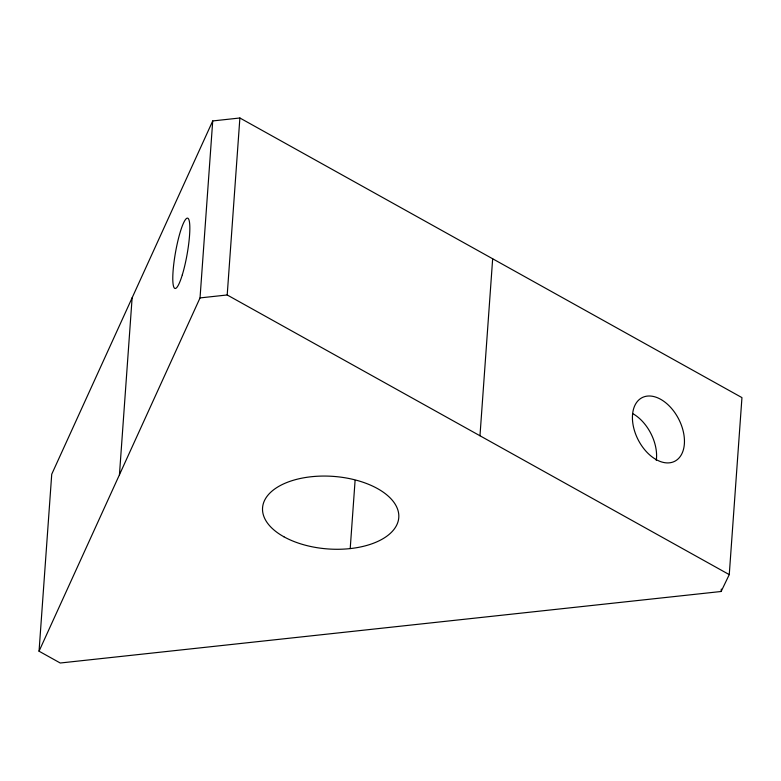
<?xml version="1.0" encoding="UTF-8"?>
<svg xmlns="http://www.w3.org/2000/svg" width="781" height="781" viewBox="0 0 781 781"><rect width="100%" height="100%" fill="white"/><g stroke="black" fill="none" stroke-linecap="round" stroke-linejoin="round"><path stroke-width="1.17" d="M39.05 651.208L51.731 474.223L212.725 120.938L239.884 117.99L741.95 397.607L729.259 574.611L721.136 591.49L60.244 663.01L39.05 651.208L200.034 297.912L212.725 120.938M119.444 474.78L132.126 297.786M729.259 574.611L227.203 294.974L239.884 117.99M350.21 548.584L355.091 480.461M479.973 435.759L492.665 258.765M721.136 591.49L721.312 589.069M200.034 297.912L227.203 294.974M632.737 413.608A35.76 22.766 62.8 0 1 656.274 460.448M182.315 274.824A35.76 5.887 -79.9 0 0 188.162 218.446A35.76 5.887 -79.9 0 0 173.46 266.799A35.76 5.887 -79.9 0 0 182.315 274.824M283.903 536.781A68.269 36.375 4.1 0 0 396.982 524.481A68.269 36.375 4.1 0 0 311.141 476.752A68.269 36.375 4.1 0 0 283.903 536.781M632.473 419.67A35.76 22.766 62.8 0 0 672.919 462.059A35.76 22.766 62.8 0 0 669.932 406.637A35.76 22.766 62.8 0 0 632.473 419.67"/></g></svg>
